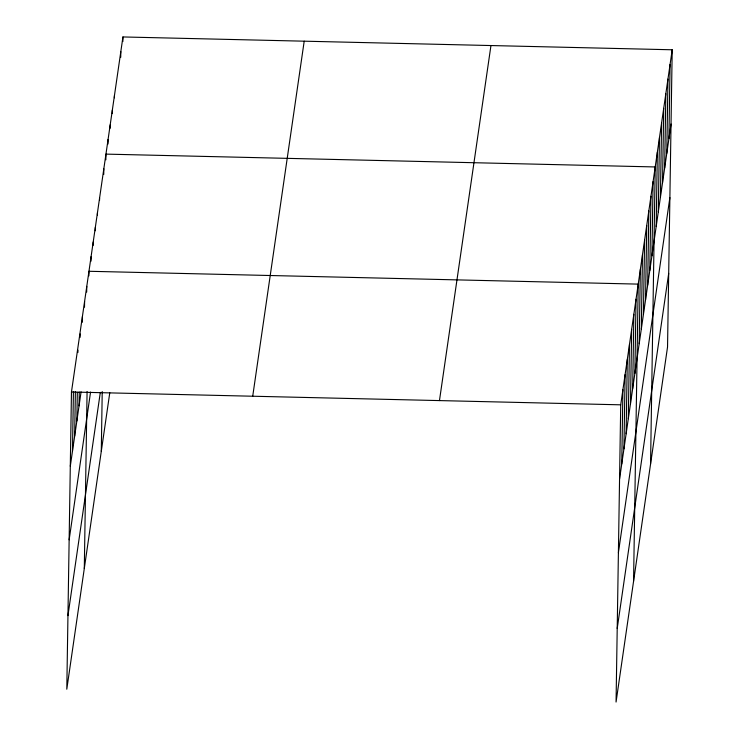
<?xml version="1.0" encoding="UTF-8"?>
<svg xmlns="http://www.w3.org/2000/svg" width="739" height="739" viewBox="0 0 739 739"><rect width="100%" height="100%" fill="white"/><g stroke="black" fill="none" stroke-linecap="round" stroke-linejoin="round"><path stroke-width="1.11" d="M672.204 49.781L620.723 404.824L616.058 702.05L667.539 347.007L672.204 49.781L122.942 36.95L71.461 391.993L66.796 689.219L109.778 392.751M72.487 451.132L73.42 391.753M74.676 436.047L75.369 391.504M76.856 420.953L77.309 392.409M77.937 352.438L77.974 350.147M79.045 405.868L79.267 392.16M80.126 337.344L80.181 333.917M82.315 322.259L82.398 316.551M84.505 307.165L84.588 301.457M86.685 292.081L86.777 286.372M84.301 568.503L87.082 391.504M88.892 275.85L88.966 271.278L638.228 284.118L633.563 581.334M91.017 261.2L91.091 256.636M93.16 245.413L93.216 241.986M95.285 230.771L95.34 227.344M97.428 214.984L97.465 212.693M99.553 200.334L99.58 198.052M103.746 174.469L103.829 168.76M101.289 451.335L102.222 391.55M105.862 159.827L105.954 154.118L655.216 166.949L650.551 464.175M108.005 144.04L108.079 139.468M110.148 128.253L110.203 124.826M112.273 113.603L112.328 110.176M114.416 97.816L114.453 95.534M120.734 57.309L120.817 51.591M122.877 41.523L122.942 36.95M621.748 463.972L622.912 389.739M623.938 448.878L625.102 374.645M626.118 433.793L627.291 359.56M628.307 418.699L629.48 344.466M630.496 403.614L631.66 329.382M632.686 388.52L633.85 314.287M634.875 373.435L636.039 299.203M639.189 343.7L640.353 269.467M641.313 329.049L642.477 254.826M643.429 314.408L644.602 240.175M645.553 299.766L646.727 225.534M647.678 285.115L648.842 210.883M649.803 270.474L650.967 196.241M651.927 255.823L653.091 181.591M656.177 226.531L657.341 152.308M658.301 211.89L659.465 137.657M660.426 197.239L661.59 123.016M662.55 182.598L663.714 108.365M664.666 167.956L665.839 93.724M666.79 153.306L667.964 79.073M668.915 138.664L670.079 64.432M70.297 466.226L81.078 391.855M69.143 539.812L90.564 392.058M67.951 615.624L100.319 392.391M252.72 396.224L304.2 41.19M439.465 400.593L490.955 45.55M619.559 479.057L671.04 124.013M618.404 552.643L669.885 197.599M617.213 628.464L668.693 273.421M71.461 391.993L620.723 404.824"/></g></svg>
